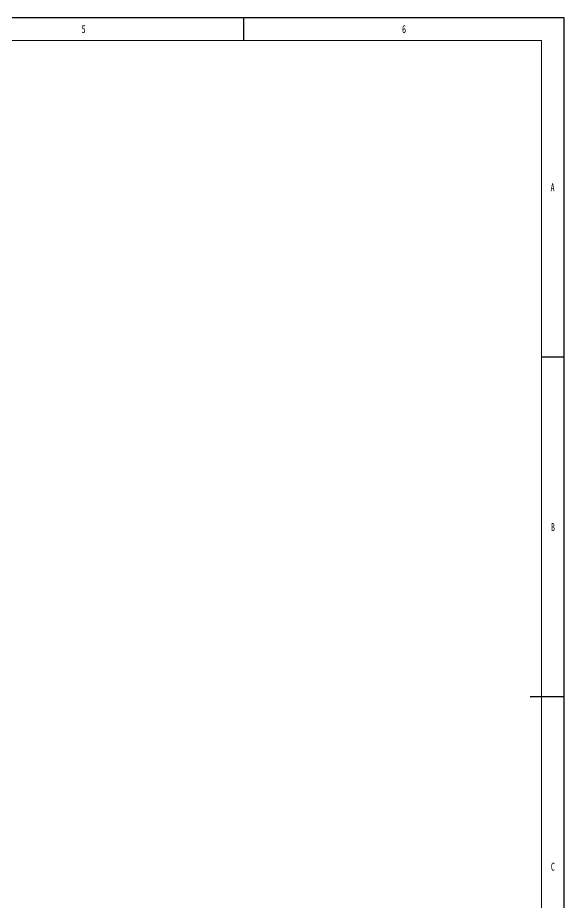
# Model space of a CAD drawing. Header units: millimetres. Extents: x 0 to 841, y 0 to 594.
# Drawn here: x 601.9 to 841, y 207.2 to 594 of the extents above; entities that cross this region are included whole.
import ezdxf

# ---------------------------------------------------------------- set-up
doc = ezdxf.new("R2010")
doc.units = ezdxf.units.MM
for name, color, linetype in [('10', 7, 'Continuous'), ('5', 7, 'Continuous'), ('9', 7, 'Continuous')]:
    doc.layers.add(name, color=color, linetype=linetype)
doc.styles.add('SLDTEXTSTYLE0', font='TXT', dxfattribs={"width": 0.75})

msp = doc.modelspace()

# ---------------------------------------------------------------- linework, layer by layer
at = {"layer": '10', "color": 7}
for p, q in [((700.83, 584), (700.83, 594)), ((841, 445.5), (831, 445.5))]:
    msp.add_line(p, q, dxfattribs=at)
at = {"layer": '5', "color": 7, "lineweight": 15}
for p, q in [((831, 584), (25, 584)), ((831, 10), (831, 584))]:
    msp.add_line(p, q, dxfattribs=at)
at = {"layer": '5', "color": 7}
for p, q in [((831, 297), (826, 297)), ((841, 297), (831, 297))]:
    msp.add_line(p, q, dxfattribs=at)
at = {"layer": '9', "color": 7}
for p, q in [((841, 594), (0, 594)), ((841, 0), (841, 594))]:
    msp.add_line(p, q, dxfattribs=at)

# ---------------------------------------------------------------- texts
at = {"layer": '10', "color": 7, "char_height": 3.5, "attachment_point": 2, "style": 'SLDTEXTSTYLE0'}
for s, insert in [('5', (630.74, 590.76)), ('6', (770.91, 590.76)), ('A', (835.87, 521.51)), ('B', (836.02, 373.01)), ('C', (836, 224.51))]:
    msp.add_mtext(s, dxfattribs=dict(at, insert=insert))

doc.saveas('drawing.dxf')
